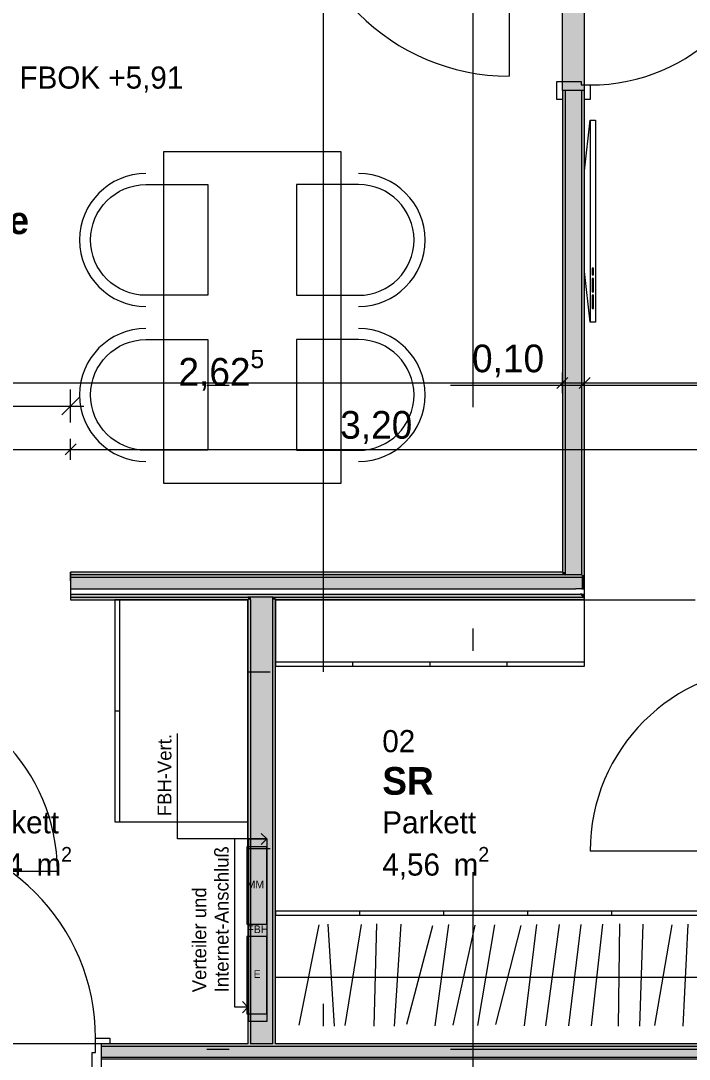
# Model space of a CAD drawing. Header units: metres. Extents: x -4 to 206, y -18 to 45.
# Drawn here: x 12.96 to 15.977, y -6.045 to -1.355 of the extents above; entities that cross this region are included whole.
import ezdxf

# ---------------------------------------------------------------- set-up
doc = ezdxf.new("R2010")
doc.units = ezdxf.units.M
doc.header["$MEASUREMENT"] = 0
for name, pattern in [('Achse', [0.004, 0.002, -0.001, 0, -0.001]), ('Schnittlinie', [0.006, 0.003, -0.0015, 0, -0.0015]), ('Untersicht', [0.001, 0.0005, -0.0005])]:
    doc.linetypes.add(name, pattern=pattern)
for name, color, linetype in [('2._2.Stock PP STG1_4_000 Achsraster', 7, 'Continuous'), ('2._2.Stock PP STG1_4_110 Wand Aussen', 7, 'Continuous'), ('2._2.Stock PP STG1_4_120 Wand Innen tragend', 7, 'Continuous'), ('2._2.Stock PP STG1_4_130 Wand Innen', 7, 'Continuous'), ('2._2.Stock PP STG1_4_510 Möblierung', 7, 'Continuous'), ('2._2.Stock PP STG1_4_620 Haustechnik Installation', 7, 'Continuous'), ('2._2.Stock PP STG1_4_630 Elektrische Installation', 7, 'Continuous'), ('2._2.Stock PP STG1_4_810 Raum', 7, 'Continuous'), ('2._2.Stock PP STG1_4_815 Raumbegrenzung', 7, 'Continuous'), ('2._2.Stock PP STG1_4_851 Marker Schnitt', 7, 'Continuous'), ('2._2.Stock PP STG1_4_945 Einreichplan Beschriftung', 7, 'Continuous'), ('2._2.Stock PP STG1_4_950 Polierplan Bemaßung', 7, 'Continuous'), ('2._2.Stock PP STG1_4_950-1 Polierplan Bemaßung Küche', 7, 'Continuous')]:
    doc.layers.add(name, color=color, linetype=linetype)
doc.styles.add('ERSTELLTER_STIL_2', font='')
doc.styles.add('ERSTELLTER_STIL_6', font='')
doc.styles.get('ERSTELLTER_STIL_2').set_extended_font_data('Eurostile')
doc.styles.get('ERSTELLTER_STIL_6').set_extended_font_data('Eurostile', bold=True)

msp = doc.modelspace()

# ---------------------------------------------------------------- hatches: boundary and pattern name
at = {"layer": '2._2.Stock PP STG1_4_120 Wand Innen tragend', "linetype": 'Continuous', "lineweight": 13, "true_color": 0xfb02fe}
msp.add_hatch(color=6, dxfattribs=at).paths.add_polyline_path([(13.3225, -5.9875), (16.385, -5.9875), (16.385, -5.975), (13.3225, -5.975)])
at = {"layer": '2._2.Stock PP STG1_4_120 Wand Innen tragend', "linetype": 'Continuous', "lineweight": 13, "true_color": 0xffaa00}
msp.add_hatch(color=40, dxfattribs=at).paths.add_polyline_path([(16.385, -5.9875), (13.3225, -5.9875), (13.3225, -6.0375), (16.385, -6.0375)])
at = {"layer": '2._2.Stock PP STG1_4_130 Wand Innen', "linetype": 'Continuous', "lineweight": 0, "true_color": 0xffffff}
msp.add_hatch(color=7, dxfattribs=at).paths.add_polyline_path([(15.505, -0.78), (15.405, -0.78), (15.405, -1.67), (15.505, -1.67)])
at = {"layer": '2._2.Stock PP STG1_4_130 Wand Innen', "linetype": 'Continuous', "lineweight": 13, "true_color": 0xfb02fe}
for points in [[(15.405, -3.845), (15.4175, -3.845), (15.4175, -1.67), (15.405, -1.67)], [(15.505, -1.67), (15.4925, -1.67), (15.4925, -3.8575), (15.505, -3.8575)], [(15.405, -3.845), (13.185, -3.845), (13.185, -3.8575), (15.405, -3.8575)], [(15.415, -3.8575), (15.405, -3.845), (15.405, -3.8575)], [(15.405, -3.845), (15.415, -3.8575), (15.4175, -3.8575), (15.4175, -3.845)], [(15.415, -3.8575), (13.185, -3.8575), (13.185, -3.87), (15.425, -3.87)], [(15.415, -3.8575), (15.4175, -3.8606), (15.4175, -3.8575)], [(15.4175, -3.8575), (15.4175, -3.8606), (15.425, -3.87), (15.4925, -3.87), (15.4925, -3.8575)], [(15.4925, -3.8575), (15.4925, -3.87), (15.505, -3.87), (15.505, -3.8575)], [(13.185, -3.9575), (15.495, -3.9575), (15.485, -3.945), (13.185, -3.945)], [(13.985, -3.9575), (13.185, -3.9575), (13.185, -3.97), (13.985, -3.97)], [(13.985, -3.97), (13.9975, -3.97), (13.9975, -3.9575), (13.985, -3.9575)], [(13.985, -3.97), (13.985, -5.975), (13.9975, -5.975), (13.9975, -3.97)], [(14.0975, -3.97), (14.11, -3.97), (14.11, -3.9575), (14.0975, -3.9575)], [(14.11, -5.975), (14.11, -3.97), (14.0975, -3.97), (14.0975, -5.975)], [(14.11, -3.97), (15.505, -3.97), (15.495, -3.9575), (14.11, -3.9575)], [(15.485, -3.945), (15.4925, -3.9544), (15.4925, -3.945)], [(15.4925, -3.945), (15.4925, -3.9544), (15.495, -3.9575), (15.505, -3.9575), (15.505, -3.945)], [(15.505, -3.9575), (15.495, -3.9575), (15.505, -3.97)]]:
    msp.add_hatch(color=6, dxfattribs=at).paths.add_polyline_path(points)
at = {"layer": '2._2.Stock PP STG1_4_130 Wand Innen', "linetype": 'Continuous', "lineweight": 13, "true_color": 0xffaa00}
for points in [[(15.4925, -1.67), (15.4175, -1.67), (15.4175, -3.8575), (15.4925, -3.8575)], [(15.425, -3.87), (13.185, -3.87), (13.185, -3.92), (15.465, -3.92)], [(15.425, -3.87), (15.465, -3.92), (15.4925, -3.92), (15.4925, -3.87)], [(15.4925, -3.87), (15.4925, -3.92), (15.505, -3.92), (15.505, -3.87)], [(13.9975, -3.97), (14.0975, -3.97), (14.0975, -3.9575), (13.9975, -3.9575)], [(14.0975, -5.975), (14.0975, -3.97), (13.9975, -3.97), (13.9975, -5.975)]]:
    msp.add_hatch(color=40, dxfattribs=at).paths.add_polyline_path(points)
at = {"layer": '2._2.Stock PP STG1_4_620 Haustechnik Installation', "linetype": 'Continuous', "lineweight": 0, "true_color": 0x3f0000}
msp.add_hatch(color=18, dxfattribs=at).paths.add_polyline_path([(14.07, -5.05), (13.99, -5.05), (13.99, -5.875), (14.07, -5.875)])
at = {"layer": '2._2.Stock PP STG1_4_630 Elektrische Installation', "linetype": 'Continuous', "lineweight": 0, "true_color": 0x3f1b00}
for points in [[(14.07, -5.085), (13.98, -5.085), (13.98, -5.435), (14.07, -5.435)], [(14.07, -5.49), (13.98, -5.49), (13.98, -5.84), (14.07, -5.84)]]:
    msp.add_hatch(color=28, dxfattribs=at).paths.add_polyline_path(points)

# ---------------------------------------------------------------- linework, layer by layer
at = {"layer": '2._2.Stock PP STG1_4_000 Achsraster', "color": 5, "linetype": 'Achse', "lineweight": 0, "ltscale": 1000}
for p, q in [((15, 3), (15, -18)), ((-1.5, -3), (21, -3)), ((-1.5, -6), (21, -6))]:
    msp.add_line(p, q, dxfattribs=at)
at = {"layer": '2._2.Stock PP STG1_4_110 Wand Aussen', "color": 8, "linetype": 'Continuous', "lineweight": 0, "ltscale": 1000}
msp.add_line((15.165, -0.645), (15.165, -1.605), dxfattribs=at)
msp.add_arc((15.165, -0.645), 0.96, 180, 270, dxfattribs=at)
at = {"layer": '2._2.Stock PP STG1_4_120 Wand Innen tragend', "color": 7, "linetype": 'Continuous', "lineweight": 13, "ltscale": 1000}
for p, q in [((13.2975, -6.015), (13.2975, -5.95)), ((13.2975, -5.95), (13.3625, -5.95)), ((13.3625, -5.95), (13.3625, -5.975)), ((13.3225, -5.975), (13.3225, -5.9875)), ((13.3625, -5.975), (13.3225, -5.975)), ((13.3225, -5.975), (13.3225, -6.225)), ((13.3225, -5.975), (13.3225, -5.9875)), ((13.3225, -5.975), (13.3225, -5.9875)), ((16.385, -5.9875), (13.3225, -5.9875)), ((13.3225, -5.9875), (13.3225, -6.0375)), ((13.3225, -5.9875), (13.3225, -6.0375)), ((13.3225, -5.9875), (13.3225, -6.0375)), ((13.2825, -6.25), (13.2825, -6.015)), ((13.2825, -6.015), (13.2975, -6.015)), ((16.385, -6.0375), (13.3225, -6.0375)), ((13.3225, -6.0375), (13.3225, -6.045)), ((13.3225, -6.0375), (13.3225, -6.045)), ((13.3225, -6.0375), (13.3225, -6.045))]:
    msp.add_line(p, q, dxfattribs=at)
at = {"layer": '2._2.Stock PP STG1_4_120 Wand Innen tragend', "color": 8, "linetype": 'Continuous', "lineweight": 13, "ltscale": 1000}
msp.add_line((13.3225, -5.975), (12.3325, -5.975), dxfattribs=at)
at = {"layer": '2._2.Stock PP STG1_4_120 Wand Innen tragend', "color": 7, "linetype": 'Continuous', "lineweight": 18, "ltscale": 1000}
for p, q in [((16.385, -6.045), (13.3225, -6.045)), ((13.3225, -6.045), (13.3225, -6.225)), ((13.3225, -6.045), (13.3225, -6.225)), ((13.3225, -6.045), (13.3225, -6.225))]:
    msp.add_line(p, q, dxfattribs=at)
at = {"layer": '2._2.Stock PP STG1_4_120 Wand Innen tragend', "color": 7, "linetype": 'Continuous', "lineweight": 13, "ltscale": 1000, "flags": 128}
for points in [[(13.985, -5.975), (13.3225, -5.975)], [(14.0975, -5.975), (13.9975, -5.975)], [(16.385, -5.975), (14.11, -5.975)]]:
    msp.add_lwpolyline(points, dxfattribs=at)
at = {"layer": '2._2.Stock PP STG1_4_120 Wand Innen tragend', "color": 7, "linetype": 'Continuous', "lineweight": 13, "ltscale": 1000}
msp.add_arc((12.3675, -5.95), 0.93, 0, 90, dxfattribs=at)
at = {"layer": '2._2.Stock PP STG1_4_130 Wand Innen', "color": 8, "linetype": 'Untersicht', "lineweight": 13, "ltscale": 1000}
for p, q in [((15.405, -1.67), (15.405, -0.78)), ((15.505, -1.67), (15.505, -0.78))]:
    msp.add_line(p, q, dxfattribs=at)
at = {"layer": '2._2.Stock PP STG1_4_130 Wand Innen', "color": 7, "linetype": 'Continuous', "lineweight": 13, "ltscale": 1000}
for p, q in [((15.38, -1.63), (15.49, -1.63)), ((15.38, -1.71), (15.38, -1.63)), ((15.49, -1.63), (15.49, -1.645)), ((15.505, -1.67), (15.405, -1.67)), ((15.405, -1.67), (15.405, -1.71)), ((15.49, -1.645), (15.53, -1.645)), ((15.505, -1.71), (15.505, -1.67)), ((15.53, -1.645), (15.53, -1.71)), ((15.405, -1.71), (15.38, -1.71)), ((15.53, -1.71), (15.505, -1.71)), ((16.36, -5.105), (15.53, -5.105)), ((12.295, -5.195), (13.125, -5.195))]:
    msp.add_line(p, q, dxfattribs=at)
at = {"layer": '2._2.Stock PP STG1_4_130 Wand Innen', "color": 7, "linetype": 'Continuous', "lineweight": 18, "ltscale": 1000}
for p, q in [((15.4175, -1.67), (15.405, -1.67)), ((15.4175, -1.67), (15.405, -1.67)), ((15.4175, -1.67), (15.405, -1.67)), ((15.4175, -1.67), (15.4175, -3.8575)), ((15.4925, -1.67), (15.4175, -1.67)), ((15.4925, -1.67), (15.4175, -1.67)), ((15.4925, -1.67), (15.4175, -1.67)), ((15.4925, -3.8575), (15.4925, -1.67)), ((15.505, -1.67), (15.4925, -1.67)), ((15.505, -1.67), (15.4925, -1.67)), ((15.505, -1.67), (15.4925, -1.67)), ((15.415, -3.8575), (13.185, -3.8575)), ((15.425, -3.87), (13.185, -3.87)), ((15.4175, -3.8575), (15.415, -3.8575)), ((15.4175, -3.8575), (15.415, -3.8575)), ((15.4925, -3.8575), (15.4175, -3.8575)), ((15.4925, -3.8575), (15.4175, -3.8575)), ((15.4925, -3.87), (15.425, -3.87)), ((15.4925, -3.87), (15.505, -3.87)), ((15.4925, -3.87), (15.505, -3.87)), ((13.185, -3.92), (15.465, -3.92)), ((15.4925, -3.92), (15.465, -3.92)), ((15.4925, -3.92), (15.505, -3.92)), ((13.185, -3.945), (15.485, -3.945)), ((13.185, -3.9575), (13.985, -3.9575)), ((13.9975, -3.9575), (13.985, -3.9575)), ((13.9975, -3.9575), (13.985, -3.9575)), ((14.0975, -3.9575), (13.9975, -3.9575)), ((13.9975, -3.97), (13.9975, -3.9575)), ((14.0975, -3.9575), (13.9975, -3.9575)), ((13.9975, -3.97), (13.9975, -5.975)), ((14.0975, -3.97), (14.0975, -3.9575)), ((14.0975, -3.9575), (15.495, -3.9575)), ((14.0975, -5.975), (14.0975, -3.97)), ((15.4925, -3.945), (15.485, -3.945)), ((15.4925, -3.945), (15.505, -3.945)), ((15.495, -3.9575), (15.505, -3.9575))]:
    msp.add_line(p, q, dxfattribs=at)
at = {"layer": '2._2.Stock PP STG1_4_130 Wand Innen', "color": 7, "linetype": 'Continuous', "lineweight": 18, "ltscale": 1000, "flags": 128}
for points in [[(15.405, -1.67), (15.405, -3.845)], [(15.505, -3.87), (15.505, -1.67)], [(15.405, -3.845), (13.185, -3.845)], [(13.185, -3.845), (13.185, -3.8575)], [(13.185, -3.8575), (13.185, -3.87)], [(13.185, -3.87), (13.185, -3.92)], [(15.505, -3.92), (15.505, -3.87)], [(13.185, -3.92), (13.185, -3.945)], [(15.505, -3.945), (15.505, -3.92)], [(13.185, -3.945), (13.185, -3.9575)], [(13.185, -3.9575), (13.185, -3.97)], [(13.185, -3.97), (13.985, -3.97)], [(13.985, -3.97), (13.985, -5.975)], [(14.11, -5.975), (14.11, -3.97)], [(14.11, -3.97), (15.505, -3.97)], [(15.505, -3.9575), (15.505, -3.945)], [(15.505, -3.97), (15.505, -3.9575)], [(14.0975, -5.975), (13.9975, -5.975)]]:
    msp.add_lwpolyline(points, dxfattribs=at)
at = {"layer": '2._2.Stock PP STG1_4_130 Wand Innen', "color": 7, "linetype": 'Continuous', "lineweight": 13, "ltscale": 1000}
for centre, start, end in [((15.53, -0.815), 270, 0), ((16.36, -5.105), 90, 180), ((12.295, -5.195), 0, 90)]:
    msp.add_arc(centre, 0.83, start, end, dxfattribs=at)
at = {"layer": '2._2.Stock PP STG1_4_510 Möblierung', "color": 8, "linetype": 'Continuous', "lineweight": 13, "ltscale": 1000, "true_color": 0x7e7f7f}
for p, q in [((15.53, -1.8042), (15.53, -2.7158)), ((15.545, -2.4727), (15.5387, -2.4727)), ((15.5387, -2.4727), (15.5387, -2.5031)), ((15.545, -2.5031), (15.545, -2.4727)), ((15.5387, -2.5031), (15.545, -2.5031)), ((15.545, -2.5183), (15.5387, -2.5183)), ((15.5387, -2.5183), (15.5387, -2.5791)), ((15.545, -2.5791), (15.545, -2.5183)), ((15.5387, -2.5791), (15.545, -2.5791)), ((15.545, -2.5942), (15.5387, -2.5942)), ((15.5387, -2.5942), (15.5387, -2.655)), ((15.545, -2.655), (15.545, -2.5942)), ((15.5387, -2.655), (15.545, -2.655)), ((13.385, -3.97), (13.405, -3.97)), ((13.405, -3.97), (13.405, -4.9725)), ((14.11, -4.25), (15.505, -4.25)), ((14.11, -4.27), (14.11, -4.25)), ((14.4587, -4.27), (14.4587, -4.25)), ((14.8075, -4.27), (14.8075, -4.25)), ((15.1562, -4.27), (15.1562, -4.25)), ((13.385, -4.4713), (13.405, -4.4713)), ((14.11, -5.375), (14.11, -5.395)), ((14.4892, -5.375), (14.4892, -5.395)), ((14.8683, -5.375), (14.8683, -5.395)), ((15.2475, -5.375), (15.2475, -5.395)), ((15.6267, -5.375), (15.6267, -5.395)), ((14.11, -5.395), (16.385, -5.395)), ((14.3047, -5.4385), (14.2153, -5.8915)), ((14.3458, -5.4346), (14.3742, -5.8954)), ((14.497, -5.4371), (14.423, -5.8929)), ((14.5662, -5.4342), (14.5538, -5.8958)), ((14.6752, -5.4346), (14.6448, -5.8954)), ((14.8907, -5.4362), (14.8293, -5.8938)), ((15.0097, -5.4395), (14.9103, -5.8905)), ((15.0984, -5.4374), (15.0216, -5.8926)), ((15.2877, -5.4358), (15.2323, -5.8942)), ((15.3909, -5.4362), (15.3291, -5.8938)), ((15.4882, -5.4359), (15.4318, -5.8941)), ((15.5858, -5.4356), (15.5342, -5.8944)), ((15.6633, -5.4342), (15.6567, -5.8958)), ((15.7676, -5.4343), (15.7524, -5.8957)), ((15.8991, -5.4375), (15.8209, -5.8925)), ((15.9713, -5.4344), (15.9487, -5.8956)), ((14.8191, -5.4418), (14.7009, -5.8882)), ((15.2168, -5.4412), (15.1032, -5.8888)), ((14.11, -5.675), (16.385, -5.675))]:
    msp.add_line(p, q, dxfattribs=at)
at = {"layer": '2._2.Stock PP STG1_4_510 Möblierung', "color": 8, "linetype": 'Continuous', "lineweight": 13, "ltscale": 1000, "true_color": 0x7e7f7f, "flags": 128}
for points in [[(15.555, -1.8042), (15.555, -2.7158), (15.53, -2.7158), (15.505, -2.4879), (15.505, -2.0321), (15.53, -1.8042)], [(13.605, -1.945), (14.405, -1.945), (14.405, -3.445), (13.605, -3.445)], [(13.385, -3.97), (13.385, -4.9725), (13.985, -4.9725), (13.985, -3.97)], [(14.11, -4.27), (15.505, -4.27), (15.505, -3.97), (14.11, -3.97)], [(14.11, -5.375), (16.385, -5.375), (16.385, -5.975), (14.11, -5.975)]]:
    msp.add_lwpolyline(points, close=True, dxfattribs=at)
for points in [[(13.805, -2.095), (13.805, -2.595), (13.525, -2.595, -1), (13.525, -2.095)], [(14.205, -2.095), (14.205, -2.595), (14.485, -2.595, 1), (14.485, -2.095)], [(13.805, -2.795), (13.805, -3.295), (13.525, -3.295, -1), (13.525, -2.795)], [(14.205, -2.795), (14.205, -3.295), (14.485, -3.295, 1), (14.485, -2.795)]]:
    msp.add_lwpolyline(points, format="xyb", close=True, dxfattribs=at)
at = {"layer": '2._2.Stock PP STG1_4_510 Möblierung', "color": 8, "linetype": 'Continuous', "lineweight": 13, "ltscale": 1000, "true_color": 0x7e7f7f}
for centre, start, end in [((13.525, -2.345), 90, 270), ((14.485, -2.345), 270, 90), ((13.525, -3.045), 90, 270), ((14.485, -3.045), 270, 90)]:
    msp.add_arc(centre, 0.3, start, end, dxfattribs=at)
at = {"layer": '2._2.Stock PP STG1_4_620 Haustechnik Installation', "color": 7, "linetype": 'Continuous', "lineweight": 13, "ltscale": 1000}
for p, q in [((13.99, -5.875), (13.99, -5.05)), ((13.99, -5.05), (14.07, -5.05)), ((14.07, -5.05), (14.07, -5.875)), ((14.07, -5.875), (13.99, -5.875))]:
    msp.add_line(p, q, dxfattribs=at)
at = {"layer": '2._2.Stock PP STG1_4_630 Elektrische Installation', "color": 7, "linetype": 'Continuous', "lineweight": 13, "ltscale": 1000, "flags": 128}
for points in [[(14.07, -5.085), (13.98, -5.085), (13.98, -5.435), (14.07, -5.435)], [(14.07, -5.49), (13.98, -5.49), (13.98, -5.84), (14.07, -5.84)]]:
    msp.add_lwpolyline(points, close=True, dxfattribs=at)
at = {"layer": '2._2.Stock PP STG1_4_815 Raumbegrenzung', "color": 8, "linetype": 'Untersicht', "lineweight": 13, "ltscale": 1000, "flags": 128}
for points in [[(12.27, -3.97), (13.185, -3.97), (13.185, -3.845)], [(15.505, -3.97), (16.385, -3.97)]]:
    msp.add_lwpolyline(points, dxfattribs=at)
at = {"layer": '2._2.Stock PP STG1_4_815 Raumbegrenzung', "color": 8, "linetype": 'Continuous', "lineweight": 13, "ltscale": 1000, "flags": 128}
msp.add_lwpolyline([(14.085, -5.095), (13.985, -5.095), (13.985, -4.295), (14.085, -4.295)], dxfattribs=at)
at = {"layer": '2._2.Stock PP STG1_4_851 Marker Schnitt', "color": 7, "linetype": 'Schnittlinie', "lineweight": 13, "ltscale": 1000}
msp.add_line((14.325, 4.805), (14.325, -18), dxfattribs=at)
at = {"layer": '2._2.Stock PP STG1_4_945 Einreichplan Beschriftung', "color": 92, "linetype": 'Continuous', "lineweight": 13, "ltscale": 1000}
for p, q in [((13.6675, -4.9477), (13.6675, -4.5741)), ((13.6675, -5.05), (13.6675, -4.9477)), ((14.07, -5.05), (13.6675, -5.05)), ((13.9255, -5.7426), (13.9255, -5.0521)), ((14.07, -5.05), (14.045, -5.025)), ((14.07, -5.05), (14.045, -5.075)), ((13.9255, -5.81), (13.9255, -5.7426)), ((13.985, -5.81), (13.9255, -5.81)), ((13.985, -5.81), (13.96, -5.785)), ((13.985, -5.81), (13.96, -5.835))]:
    msp.add_line(p, q, dxfattribs=at)
at = {"layer": '2._2.Stock PP STG1_4_950 Polierplan Bemaßung', "color": 6, "linetype": 'Continuous', "lineweight": 13, "ltscale": 1000, "true_color": 0xfb02fe}
for p, q in [((15.405, -3.0376), (15.405, -2.9438)), ((15.505, -3.0376), (15.505, -2.9438)), ((12.78, -2.9907), (15.405, -2.9907)), ((15.43, -2.9657), (15.38, -3.0157)), ((15.405, -2.9907), (15.505, -2.9907)), ((15.53, -2.9657), (15.48, -3.0157)), ((15.505, -2.9907), (18.6685, -2.9907)), ((13.21, -3.2657), (13.16, -3.3157)), ((13.185, -3.3376), (13.185, -3.2438)), ((12.27, -3.2907), (13.185, -3.2907)), ((13.185, -3.2907), (16.385, -3.2907))]:
    msp.add_line(p, q, dxfattribs=at)
at = {"layer": '2._2.Stock PP STG1_4_950-1 Polierplan Bemaßung Küche', "color": 150, "linetype": 'Continuous', "lineweight": 13, "ltscale": 1000, "true_color": 0x0f7ffe}
for p, q in [((13.185, -3.17), (13.185, -3.02)), ((12.27, -3.095), (13.185, -3.095)), ((13.145, -3.135), (13.225, -3.055)), ((13.185, -3.095), (13.245, -3.095))]:
    msp.add_line(p, q, dxfattribs=at)

# ---------------------------------------------------------------- texts
at = {"layer": '2._2.Stock PP STG1_4_620 Haustechnik Installation', "color": 7, "linetype": 'Continuous', "lineweight": 13, "insert": (13.9835, -5.4581), "char_height": 0.035, "attachment_point": 4, "style": 'ERSTELLTER_STIL_2'}
msp.add_mtext('\\A1;{\\pql;\\fEurostile|b0|i0|c0|p0;\\W1.000000;FBH}', dxfattribs=at)
at = {"layer": '2._2.Stock PP STG1_4_630 Elektrische Installation', "color": 7, "linetype": 'Continuous', "lineweight": 13, "char_height": 0.035, "attachment_point": 4, "style": 'ERSTELLTER_STIL_2'}
for s, insert in [('\\A1;{\\pql;\\fEurostile|b0|i0|c0|p0;\\W1.000000;MM}', (13.98, -5.2556)), ('\\A1;{\\pql;\\fEurostile|b0|i0|c0|p0;\\W1.000000;E}', (14.0112, -5.6606))]:
    msp.add_mtext(s, dxfattribs=dict(at, insert=insert))
at = {"layer": '2._2.Stock PP STG1_4_810 Raum', "color": 7, "linetype": 'Continuous', "lineweight": 13, "attachment_point": 1}
for s, insert, char_height, style in [('\\A1;{\\pql;\\pt0;\\fEurostile|b1|i0|c0|p0;\\W1.000000;Wohnküche}', (12.0501, -2.1936), 0.125, 'ERSTELLTER_STIL_6'), ('\\A1;{\\pql;\\pt0;\\fEurostile|b0|i0|c0|p0;\\W1.000000;02}', (14.5919, -4.5584), 0.1, 'ERSTELLTER_STIL_2'), ('\\A1;{\\pql;\\pt0;\\fEurostile|b1|i0|c0|p0;\\W1.000000;SR}', (14.5919, -4.7255), 0.125, 'ERSTELLTER_STIL_6'), ('\\A1;{\\pql;\\pt0;\\fEurostile|b0|i0|c0|p0;\\W1.000000;Parkett}', (12.7088, -4.925), 0.1, 'ERSTELLTER_STIL_2'), ('\\A1;{\\pql;\\pt0;\\fEurostile|b0|i0|c0|p0;\\W1.000000;Parkett}', (14.5919, -4.925), 0.1, 'ERSTELLTER_STIL_2'), ('\\A1;{\\pql;\\pt0,0.05;\\fEurostile|b0|i0|c0|p0;\\W1.000000;3,44\\fEurostile|b0|i0|c0|p0;\\W1.000000;\\A1{\\H.66x;\\S^  ;}\\fEurostile|b0|i0|c0|p0;\\W1.000000; m\\fEurostile|b0|i0|c0|p0;\\W1.000000;\\A1{\\H.66x;\\S2^  ;}}', (12.7088, -5.0865), 0.1, 'ERSTELLTER_STIL_2'), ('\\A1;{\\pql;\\pt0,0.05;\\fEurostile|b0|i0|c0|p0;\\W1.000000;4,56\\fEurostile|b0|i0|c0|p0;\\W1.000000;\\A1{\\H.66x;\\S^  ;}\\fEurostile|b0|i0|c0|p0;\\W1.000000; m\\fEurostile|b0|i0|c0|p0;\\W1.000000;\\A1{\\H.66x;\\S2^  ;}}', (14.5919, -5.0865), 0.1, 'ERSTELLTER_STIL_2')]:
    msp.add_mtext(s, dxfattribs=dict(at, insert=insert, char_height=char_height, style=style))
at = {"layer": '2._2.Stock PP STG1_4_945 Einreichplan Beschriftung', "color": 92, "linetype": 'Continuous', "lineweight": 13, "insert": (13.6408, -4.9477), "char_height": 0.0625, "attachment_point": 7, "rotation": 90, "style": 'ERSTELLTER_STIL_2'}
msp.add_mtext('\\A1;{\\pql;\\fEurostile|b0|i0|c0|p0;\\W1.000000;FBH-Vert.}', dxfattribs=at)
at = {"layer": '2._2.Stock PP STG1_4_945 Einreichplan Beschriftung', "color": 92, "linetype": 'Continuous', "lineweight": 13, "insert": (13.8988, -5.7426), "char_height": 0.0625, "attachment_point": 7, "rotation": 90, "line_spacing_factor": 0.968754, "style": 'ERSTELLTER_STIL_2'}
msp.add_mtext('\\A1;{\\pql;\\fEurostile|b0|i0|c0|p0;\\W1.000000;Verteiler und\\P\\pql;\\fEurostile|b0|i0|c0|p0;\\W1.000000;Internet-Anschluß}', dxfattribs=at)
at = {"layer": '2._2.Stock PP STG1_4_950 Polierplan Bemaßung', "color": 7, "linetype": 'Continuous', "lineweight": 13, "insert": (12.9539, -1.68), "char_height": 0.1, "width": 0.791456, "attachment_point": 7, "style": 'ERSTELLTER_STIL_2'}
msp.add_mtext('\\A1;{\\pql;\\fEurostile|b0|i0|c0|p0;\\W1.000000;FBOK +5,91}', dxfattribs=at)
at = {"layer": '2._2.Stock PP STG1_4_950 Polierplan Bemaßung', "color": 6, "linetype": 'Continuous', "lineweight": 13, "true_color": 0xfb02fe, "insert": (13.6716, -3.0394), "char_height": 0.125, "attachment_point": 7, "style": 'ERSTELLTER_STIL_2'}
msp.add_mtext('\\A1;{\\pql;\\fEurostile|b0|i0|c0|p0;\\W1.000000;2,62\\fEurostile|b0|i0|c0|p0;\\W1.000000;\\A1{\\H.66x;\\S5^  ;}}', dxfattribs=at)
at = {"layer": '2._2.Stock PP STG1_4_950 Polierplan Bemaßung', "color": 6, "linetype": 'Continuous', "lineweight": 13, "true_color": 0xfb02fe, "char_height": 0.125, "width": 0.382966, "attachment_point": 7, "style": 'ERSTELLTER_STIL_2'}
for s, insert in [('\\A1;{\\pql;\\fEurostile|b0|i0|c0|p0;\\W1.000000;0,10}', (14.997, -2.9657)), ('\\A1;{\\pql;\\fEurostile|b0|i0|c0|p0;\\W1.000000;3,20}', (14.402, -3.2657))]:
    msp.add_mtext(s, dxfattribs=dict(at, insert=insert))

doc.saveas('drawing.dxf')
